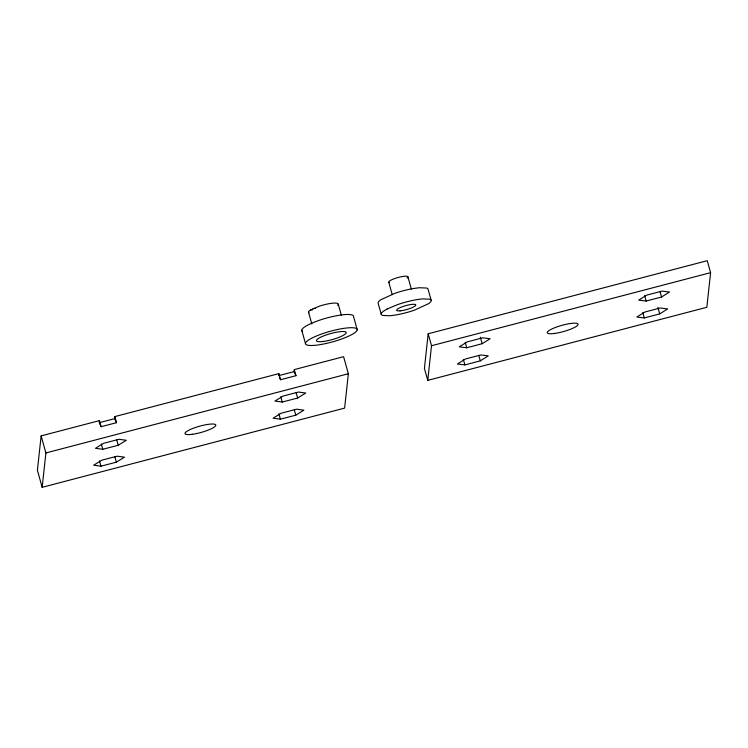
<?xml version="1.0" encoding="UTF-8"?>
<svg xmlns="http://www.w3.org/2000/svg" width="748" height="748" viewBox="0 0 748 748"><rect width="100%" height="100%" fill="white"/><g stroke="black" fill="none" stroke-linecap="round" stroke-linejoin="round"><path stroke-width="1.12" d="M280.556 379.722L278.864 373.635L114.846 416.589L116.548 422.667L101.13 426.706L99.437 420.619L41.14 435.888L37.4 470.249L42.159 487.313L344.622 408.109L348.362 373.748L343.594 356.684L294.273 369.606L294.048 371.625L295.974 375.692L280.556 379.722L279.602 377.693M42.159 487.313L45.899 452.942L41.14 435.888M99.204 422.704L99.437 420.619M116.548 422.667L114.622 418.665L114.846 416.589M278.864 373.635L278.639 375.664L294.048 371.625M428.183 333.767L424.415 368.39L427.753 380.367L706.832 307.288L710.6 272.665L707.253 260.687L428.183 333.767L431.521 345.735L427.753 380.367M482.151 343.715L490.108 338.741L482.656 337.816L467.238 341.873L459.281 346.848L466.743 347.773L482.151 343.715L480.328 337.189M480.291 360.863L488.248 355.88L480.786 354.954L465.378 359.012L457.421 363.986L464.873 364.912L480.291 360.863L478.767 355.412M661.55 297.003L669.507 292.019L662.055 291.094L646.637 295.151L638.68 300.126L646.141 301.051L661.55 297.003L660.035 291.552M659.717 313.898L667.674 308.915L660.213 307.998L644.795 312.047L636.847 317.03L644.299 317.947L659.717 313.898L657.894 307.363M118.203 445.266L126.3 440.273L118.997 439.291L103.589 443.312L95.482 448.304L102.794 449.286L118.203 445.266L116.716 439.936M116.361 462.171L124.467 457.168L117.156 456.187L101.747 460.207L93.65 465.2L100.952 466.182L116.361 462.171L114.874 456.832M297.657 398.02L305.754 393.027L298.452 392.046L283.043 396.066L274.937 401.059L282.248 402.041L297.657 398.02L296.171 392.691M295.797 415.168L303.894 410.166L296.582 409.184L281.173 413.205L273.076 418.197L280.388 419.179L295.797 415.168L294.301 409.839M308.924 312.804A15.437 3.104 -15.6 0 1 310.691 309.896L319.901 305.988A15.437 3.104 -15.6 0 1 337.694 305.268M100.307 422.414L114.622 418.665M431.521 345.735L710.6 272.665M45.899 452.942L348.362 373.748M313.132 308.597L315.207 308.372M310.691 309.896L312.486 309.868M99.69 423.705L101.13 426.706M431.147 300.2L428.015 289.046A24.927 5.068 -15.7 0 0 426.659 288.045L419.319 287.737L413.84 288.447A26.423 5.367 -15.7 0 0 394.729 293.366L380.508 299.929A24.927 5.068 -15.7 0 0 378.161 303.286L381.293 314.441M407.884 276.751L411.353 289.083M388.773 282.286L392.242 294.619M644.617 295.61L646.141 301.051M642.784 312.505L644.299 317.947M465.219 342.332L466.743 347.773M463.358 359.47L464.873 364.912M357.245 329.821A26.863 5.404 -15.6 0 0 318.929 335.001A26.863 5.404 -15.6 0 0 317.844 344.987A26.863 5.404 -15.6 0 0 357.245 329.821L353.552 316.591A26.863 5.404 -15.6 0 0 324.884 318.536A26.863 5.404 -15.6 0 0 302.463 331.411M338.292 304.277L341.322 315.132M308.513 312.075L311.841 324.015M301.743 330.158L305.436 343.388M294.273 369.606L295.974 375.692M280.762 396.711L282.248 402.041M278.892 413.85L280.388 419.179M101.307 443.957L102.794 449.286M99.465 460.852L100.952 466.182M389.343 282.669A9.958 2.02 -15.7 0 1 398.647 277.33A9.958 2.02 -15.7 0 1 407.071 278.032M387.202 308.952L383.649 311.084A24.927 5.068 -15.7 0 0 382.649 315.441L389.989 315.75L395.458 315.039A26.423 5.367 -15.7 0 0 414.579 310.121L428.791 303.557A24.927 5.068 -15.7 0 0 429.791 299.2L422.452 298.891L416.982 299.602A26.423 5.367 -15.7 0 0 397.861 304.52L387.202 308.952M192.395 434.289A15.97 3.207 -15.6 0 0 215.817 425.266A15.97 3.207 -15.6 0 0 193.04 428.352A15.97 3.207 -15.6 0 0 192.395 434.289M554.651 333.449A15.97 3.207 -15.6 0 0 578.082 324.436A15.97 3.207 -15.6 0 0 555.297 327.512A15.97 3.207 -15.6 0 0 554.651 333.449M323.585 341.425A15.437 3.104 -15.6 0 0 346.231 332.71A15.437 3.104 -15.6 0 0 324.211 335.684A15.437 3.104 -15.6 0 0 323.585 341.425M400.124 310.85A9.958 2.02 -15.7 0 0 415.692 305.399A9.958 2.02 -15.7 0 0 402.845 306.54A9.958 2.02 -15.7 0 0 400.124 310.85"/></g></svg>
